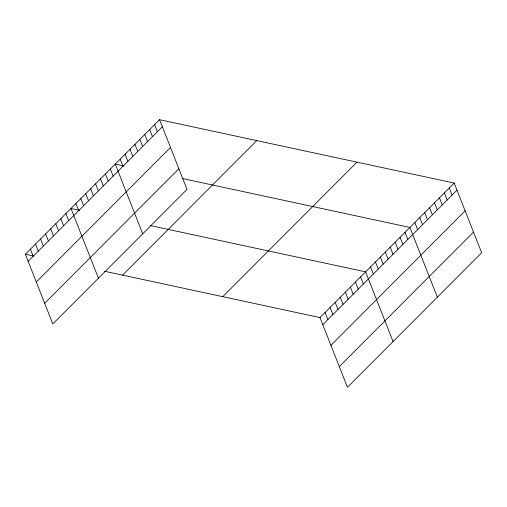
<?xml version="1.0" encoding="UTF-8"?>
<svg xmlns="http://www.w3.org/2000/svg" width="507" height="507" viewBox="0 0 507 507"><rect width="100%" height="100%" fill="white"/><g stroke="black" fill="none" stroke-linecap="round" stroke-linejoin="round"><path stroke-width="0.76" d="M159.547 119.696L187.007 189.409L52.81 323.941L25.35 254.229L159.547 119.696L454.19 183.059L481.65 252.771L347.453 387.304L319.993 317.591L104.575 271.264M28.145 261.32L162.341 126.788M36.282 281.981L170.479 147.455M44.673 303.275L178.87 168.742M122.58 275.136L256.783 140.604M222.757 296.684L356.96 162.151M319.993 317.591L454.19 183.059M322.782 324.683L456.984 190.15M330.925 345.349L465.122 210.817M339.31 366.637L473.513 232.105M123.904 165.947L115.26 164.091L142.72 233.803M182.247 178.496L409.903 227.453L437.364 297.165M79.618 210.348L70.98 208.485L98.44 278.197M150.205 225.526L365.617 271.853L393.077 341.566M25.35 254.229L33.994 256.086M449.272 187.996L452.06 195.081M444.347 192.926L447.142 200.018M439.43 197.857L442.218 204.948M434.505 202.794L437.3 209.885M429.587 207.724L432.382 214.816M424.663 212.655L427.458 219.746M419.745 217.592L422.54 224.683M414.827 222.522L417.616 229.614M404.985 232.39L407.774 239.481M400.061 237.32L402.856 244.412M395.143 242.257L397.938 249.343M390.219 247.188L393.014 254.28M385.301 252.118L388.096 259.21M380.383 257.055L383.172 264.141M375.459 261.986L378.254 269.078M370.541 266.916L373.336 274.008M360.547 276.936L363.342 284.021M355.477 282.019L358.272 289.104M350.407 287.101L353.202 294.187M345.343 292.178L348.132 299.269M340.273 297.26L343.062 304.352M335.203 302.343L337.992 309.435M330.133 307.426L332.922 314.517M325.063 312.508L327.852 319.6M154.629 124.627L157.424 131.719M149.704 129.564L152.499 136.656M144.787 134.494L147.581 141.586M139.869 139.425L142.657 146.517M134.944 144.362L137.739 151.454M130.026 149.292L132.815 156.384M125.102 154.229L127.897 161.315M120.184 159.16L122.979 166.252M110.342 169.027L113.137 176.113M105.424 173.958L108.213 181.05M100.5 178.889L103.295 185.98M95.582 183.826L98.371 190.911M90.658 188.756L93.453 195.848M85.74 193.687L88.535 200.778M80.816 198.624L83.611 205.715M75.898 203.554L78.693 210.646M65.91 213.567L68.699 220.659M60.84 218.65L63.629 225.742M55.77 223.733L58.559 230.824M50.7 228.815L53.489 235.907M45.63 233.898L48.425 240.99M40.56 238.981L43.355 246.072M35.49 244.063L38.285 251.155M30.42 249.146L33.215 256.238"/></g></svg>
